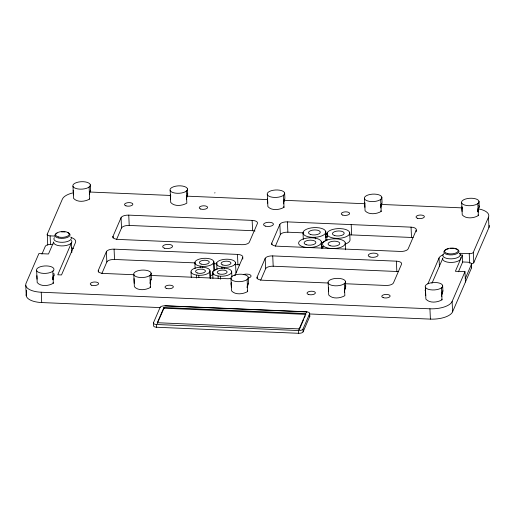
<?xml version="1.0" encoding="UTF-8"?>
<svg xmlns="http://www.w3.org/2000/svg" width="515" height="515" viewBox="0 0 515 515"><rect width="100%" height="100%" fill="white"/><g stroke="black" fill="none" stroke-linecap="round" stroke-linejoin="round"><path stroke-width="0.77" d="M157.3 322.718L299.202 328.905L305.833 313.564L163.924 307.513L157.3 322.718L157.333 323.407L163.957 308.202L305.859 314.382L305.826 313.699M248.417 283.469L247.174 287.428L247.361 284.666L248.417 283.469L248.539 282.497L248.301 277.334M441.613 294.322L441.709 292.945L442.765 291.748L442.887 290.775L442.655 285.613M73.381 194.895L73.22 190.222M89.378 194.252L90.531 189.977L90.299 184.814M134.215 283.276L134.048 278.602M150.206 282.632L151.365 278.358L151.127 273.195M187.473 188.953L187.711 194.116L186.346 199.048L186.688 199.723M209.843 271.656L209.978 270.594A9.515 4.049 -2.6 0 0 202.247 267.208L199.769 267.246A9.515 4.049 -2.6 0 0 191.155 270.864A9.515 4.049 -2.6 0 0 196.395 275.068L198.751 275.313A9.515 4.049 -2.6 0 0 209.843 271.656L210.152 278.415M214.066 271.006L213.822 261.684A9.515 4.049 -2.6 0 0 198.97 259.206A9.515 4.049 -2.6 0 0 200.238 266.158L200.309 267.658M267.729 203.174L267.568 198.5M283.862 203.863L283.52 203.187L284.885 198.256L284.647 193.093M321.212 243.144L321.373 241.87A11.414 4.86 -2.6 0 0 314.929 238.091L312.096 237.801A11.414 4.86 -2.6 0 0 298.79 242.185A11.414 4.86 -2.6 0 0 307.906 247.522A11.414 4.86 -2.6 0 0 321.212 243.144L321.431 247.96L322.931 248.018L322.853 246.415M321.431 247.96L321.373 241.87M325.615 232.935L325.776 231.66A11.414 4.86 -2.6 0 0 319.332 227.888L316.5 227.598A11.414 4.86 -2.6 0 0 303.193 231.982A11.414 4.86 -2.6 0 0 312.309 237.318L315.283 237.273A11.414 4.86 -2.6 0 0 325.615 232.935L325.931 239.816A11.414 4.86 -2.6 0 1 321.16 243.112M325.776 231.66L325.834 237.75L327.334 237.814M345.481 281.473L345.713 286.636L344.348 291.567L344.69 292.243M364.903 207.313L364.742 202.64M380.9 206.67L382.059 202.395L381.821 197.232M425.738 295.694L425.57 291.02M478.21 212.141L477.869 211.465L479.233 206.534L478.995 201.371M53.721 273.278L54.191 274.218L53.354 276.143L52.826 279.149L53.167 279.825M89.301 194.161L89.7 191.902L90.408 190.956M150.135 282.535L150.535 280.282L151.243 279.33M186.874 196.041L186.346 199.048L186.527 196.286L187.582 195.095L186.675 196.344M247.174 287.428L247.709 284.422M284.048 200.18L283.52 203.187L283.701 200.425L284.756 199.234M344.883 288.561L344.348 291.567L344.535 288.806L345.591 287.608L344.683 288.864M380.83 206.579L381.222 204.32L381.937 203.374M441.658 294.953L442.057 292.7M478.403 208.459L477.869 211.465L478.055 208.704L479.111 207.506M465.444 282.014L464.974 271.695L455.382 271.289L462.367 255.086L459.998 254.989M47.741 245.101A3.586 1.526 -2.6 0 1 47.721 244.503L47.251 234.19L62.392 199.099A19.029 8.098 -2.6 0 1 72.473 192.983M41.947 254.088L45.307 246.305A4.822 2.054 -2.6 0 1 50.927 244.458L53.006 244.548M98.365 272.004L98.294 270.414L106.38 251.68A6.605 2.813 -2.6 0 1 114.073 249.144L237.46 254.404A6.605 2.813 -2.6 0 1 242.732 257.487L242.803 259.077M112.972 236.398L121.057 217.658A6.605 2.813 -2.6 0 1 128.75 215.128L252.138 220.381A6.605 2.813 -2.6 0 1 257.41 223.465L249.331 242.205A6.47 2.755 -2.6 0 1 241.786 244.689L118.135 239.417A6.47 2.755 -2.6 0 1 112.972 236.398L113.043 237.982M101.873 273.529L106.843 262L106.38 251.68M116.551 239.507L121.521 227.978L121.057 217.658M153.496 322.718L160.133 307.326A3.805 1.622 -2.6 0 1 164.568 305.865L306.592 311.916A3.805 1.622 -2.6 0 1 309.631 313.693L309.76 316.448L303.116 331.84A3.805 1.622 -2.6 0 1 298.681 333.302L156.657 327.25A3.805 1.622 -2.6 0 1 153.618 325.467L153.496 322.718A3.805 1.622 -2.6 0 0 156.534 324.495L298.558 330.546A3.805 1.622 -2.6 0 0 302.994 329.085L309.631 313.693M234.962 275.506L242.732 257.487M257.172 278.712L257.101 277.122L265.18 258.388A6.47 2.755 -2.6 0 1 272.725 255.904L396.37 261.169A6.47 2.755 -2.6 0 1 401.539 264.195L393.454 282.928A6.605 2.813 -2.6 0 1 385.761 285.465L345.7 283.759M271.849 244.689L271.778 243.099L279.857 224.366A6.47 2.755 -2.6 0 1 287.402 221.881L411.047 227.147A6.47 2.755 -2.6 0 1 416.217 230.173L416.287 231.763M260.674 280.237L265.65 268.708L265.18 258.388M275.358 246.215L280.327 234.686L279.857 224.366M299.666 328.737L303.689 319.409M304.307 317.974L305.241 315.817M416.217 230.173L408.131 248.912A6.605 2.813 -2.6 0 1 400.438 251.442L277.051 246.189A6.605 2.813 -2.6 0 1 271.778 243.099M425.055 290.409L425.693 288.934M427.914 283.784L439.031 258.009A12.939 5.511 -2.6 0 1 443.106 254.77M458.427 271.778L462.682 261.968L462.367 255.086M309.47 313.963L430.405 319.113A19.029 8.098 -2.6 0 0 452.588 311.807L452.119 301.487L464.974 271.695M471.064 263.95A3.521 1.5 -2.6 0 0 473.794 262.656L473.324 252.337L488.484 217.195A18.901 8.047 -2.6 0 0 478.081 208.839M465.283 278.576L471.38 264.459A4.886 2.079 -2.6 0 0 467.478 262.174L462.682 261.968M452.588 311.807L471.534 267.897A4.886 2.079 -2.6 0 0 471.515 267.085M473.794 262.656L488.954 227.514A18.901 8.047 -2.6 0 0 489.224 225.403M431.937 283.34L442.623 258.755M442.089 292.14L442.887 290.775M53.154 276.446L54.069 275.19L52.826 279.149L53.354 276.143M441.4 293.627L442.765 291.748L441.522 295.707L441.864 296.382M216.68 262.875L217.446 261.839A9.515 4.049 -2.6 0 1 229.368 259.354A9.515 4.049 -2.6 0 1 235.175 264.021A9.515 4.049 -2.6 0 1 224.276 267.324L221.914 267.085A9.515 4.049 -2.6 0 1 216.68 262.875L216.982 269.628M212.837 271.785L213.603 270.748A9.515 4.049 -2.6 0 1 221.45 268.167L223.922 268.135A9.515 4.049 -2.6 0 1 231.525 272.583A9.515 4.049 -2.6 0 1 220.433 276.233L218.07 275.995A9.515 4.049 -2.6 0 1 212.837 271.785L212.94 274.038M327.115 232.999L328.036 231.756A11.414 4.86 -2.6 0 1 340.421 228.615L343.254 228.905A11.414 4.86 -2.6 0 1 349.17 234.583A11.414 4.86 -2.6 0 1 336.231 238.336L333.398 238.046A11.414 4.86 -2.6 0 1 327.115 232.999L327.295 237.009M214.601 192.951L215.038 192.803M89.353 192.147L89.7 191.902M89.121 186.984L89.668 199.022C85.072 201.726 77.321 202.653 73.536 198.339L72.995 186.301M52.775 271.225L53.322 283.263C48.732 285.96 40.981 286.894 37.196 282.581L36.649 270.536M150.187 280.527L150.535 280.282M149.949 275.364L150.496 287.402C145.906 290.1 138.155 291.033 134.37 286.72L133.823 274.675M283.469 195.262L284.016 207.3C279.42 210.004 271.675 210.931 267.89 206.618L267.343 194.58M247.123 279.503L247.67 291.542C243.08 294.239 235.329 295.172 231.544 290.859L230.997 278.815M380.875 204.564L381.222 204.32M380.643 199.402L381.19 211.44C376.6 214.143 368.849 215.07 365.064 210.757L364.517 198.719M477.817 203.541L478.364 215.579C473.774 218.276 466.024 219.21 462.238 214.897L461.691 202.852M441.471 287.782L442.018 299.82C437.428 302.517 429.677 303.451 425.892 299.131L425.345 287.093M90.196 192.037L170.529 195.455M186.597 196.144L267.736 199.601M283.804 200.284L364.942 203.74M381.01 204.423L462.148 207.88M121.521 227.978A6.605 2.813 -2.6 0 1 129.22 225.448L252.608 230.701A6.605 2.813 -2.6 0 1 254.996 231.023M280.327 234.686A6.47 2.755 -2.6 0 1 287.872 232.201L303.753 232.877M325.609 233.81L327.167 233.874M349.376 234.821L411.517 237.467A6.47 2.755 -2.6 0 1 413.127 237.634M325.995 236.475L327.501 236.54M325.931 239.816L327.424 239.881M321.592 246.685L323.098 246.749M47.251 234.19A3.586 1.526 -2.6 0 0 50.116 235.864L54.867 236.063M459.683 253.277L469.223 253.689A3.521 1.5 -2.6 0 0 473.324 252.337M106.843 262A6.605 2.813 -2.6 0 1 114.542 259.463L195.468 262.914M213.094 263.661L217.098 263.834M234.724 264.581L237.93 264.723A6.605 2.813 -2.6 0 1 239.572 264.89M265.65 268.708A6.47 2.755 -2.6 0 1 273.195 266.223L396.84 271.489A6.47 2.755 -2.6 0 1 398.449 271.656M215.65 270.002L214.195 269.944L213.822 261.684M133.971 274.74L103.457 273.439A6.47 2.755 -2.6 0 1 98.294 270.414M150.831 275.461L227.109 278.705A6.47 2.755 -2.6 0 0 231.229 278.3M328.068 283.005L262.373 280.212A6.605 2.813 -2.6 0 1 257.101 277.122M71.385 240.396A9.135 3.888 -2.6 0 1 63.821 245.842A9.135 3.888 -2.6 0 1 53.708 241.921L48.494 253.985L38.889 253.573L26.046 283.34A19.029 8.098 -2.6 0 0 41.239 292.237L429.935 308.794A19.029 8.098 -2.6 0 0 452.119 301.487M164.948 305.743L306.972 311.794M26.368 290.486L26.516 293.659A19.029 8.098 -2.6 0 0 41.709 302.556L160.242 307.603M200.238 266.158L202.595 266.403A9.515 4.049 -2.6 0 0 213.686 262.747M478.763 205.594L479.233 206.534M478.023 214.91L478.364 215.579M461.923 208.015L461.916 206.779L462.27 208.131M441.683 299.144L442.018 299.82M380.694 207.326L381.036 208.002M380.849 210.77L381.19 211.44M345.243 285.696L345.713 286.636M328.564 291.554L328.403 288.117M283.675 206.631L284.016 207.3M247.329 290.872L247.67 291.542M187.235 193.183L187.711 194.116M231.229 283.977L231.222 282.741L231.576 284.093M170.401 195.597L170.394 194.361L170.748 195.713M150 283.289L150.341 283.965M150.155 286.733L150.496 287.402M89.327 198.352L89.668 199.022M52.981 282.593L53.322 283.263M36.88 275.699L37.035 279.136M462.27 208.987L461.794 207.751L462.084 211.453M328.274 287.853L328.75 289.089M231.576 284.95L231.1 283.714L231.39 287.415M170.742 196.569L170.272 195.34L170.555 199.035M488.484 217.195L488.954 227.514M471.38 264.459L471.534 267.897M469.223 253.689L469.654 263.21M439.031 258.009L439.43 266.744M429.935 308.794L430.405 319.113M411.047 227.147L411.517 237.467M396.37 261.169L396.84 271.489M351.185 224.598L351.648 234.917M349.698 232.677L350.013 239.559A11.414 4.86 -2.6 0 1 345.082 244.129M345.295 242.887L345.61 249.769M344.297 283.643L344.844 295.681C340.254 298.378 332.503 299.312 328.718 294.998L328.171 282.954M315.283 237.273L315.354 238.883M303.032 233.256L303.309 239.372M306.592 311.916L306.625 312.605M305.53 313.519L305.556 314.208M302.994 329.085L303.116 331.84M299.324 328.77L299.357 329.458M298.887 328.911L298.919 329.6M298.558 330.546L298.681 333.302M287.402 221.881L287.872 232.201M272.725 255.904L273.195 266.223M252.138 220.381L252.608 230.701M237.46 254.404L237.93 264.723M235.497 262.611L235.967 272.931M231.653 271.521L231.911 277.076M224.276 267.324L224.34 268.824M221.914 267.085L221.984 268.585M220.433 276.233L220.568 279.233M218.07 275.995L218.173 278.242M212.701 272.847L212.953 278.403M209.978 270.594L210.32 278.1M202.595 266.403L202.665 267.903M198.751 275.313L198.854 277.559M196.395 275.068L196.53 278.074M194.87 263.017L195.121 268.572M191.02 271.926L191.277 277.482M186.295 191.123L186.842 203.161C182.246 205.865 174.495 206.792 170.716 202.479L170.169 190.441M164.24 307.5L164.272 308.189M163.802 307.648L163.834 308.337M156.534 324.495L156.657 327.25M128.75 215.128L129.22 225.448M114.073 249.144L114.542 259.463M71.836 252.492L71.398 242.971L57.77 274.791L61.51 274.952L75.486 242.552A12.939 5.511 -2.6 0 0 71.192 237.512M50.116 235.864L50.509 244.593M41.239 292.237L41.709 302.556M25.776 285.465L26.246 295.784M71.662 247.831A12.939 5.511 -2.6 0 1 73.42 248.545M70.87 237.022A8.755 3.727 -2.6 0 1 62.643 242.301A8.755 3.727 -2.6 0 1 54.365 237.653M67.832 232.632A7.609 3.238 -2.6 0 1 67.858 237.222A7.609 3.238 -2.6 0 1 57.101 237.627A7.609 3.238 -2.6 0 1 57.081 233.044M61.6 231.943A7.609 3.238 -2.6 0 1 64.967 231.975M460.558 259.225A9.135 3.888 -2.6 0 1 449.395 262.399A9.135 3.888 -2.6 0 1 442.919 257.88M460.706 257.487A9.135 3.888 -2.6 0 1 460.861 258.35M454.964 248.668A7.609 3.238 -2.6 0 1 457.204 253.567A7.609 3.238 -2.6 0 1 445.321 253.831A7.609 3.238 -2.6 0 1 448.372 248.816M450.561 248.481A7.609 3.238 -2.6 0 1 453.38 248.462M459.592 253.316A8.755 3.727 -2.6 0 1 451.275 258.852A8.755 3.727 -2.6 0 1 443.846 253.663M309.155 315.257A3.805 1.622 -2.6 0 1 309.76 316.448M243.344 274.579A4.944 2.105 -2.6 0 1 250.541 275.1A4.944 2.105 -2.6 0 1 247.779 278.145M235.065 275.023A9.515 4.049 -2.6 0 1 234.222 275.667M212.998 274.431A9.515 4.049 -2.6 0 1 210.184 275.815M323.632 241.966L322.712 243.202A11.414 4.86 -2.6 0 0 331.827 248.545A11.414 4.86 -2.6 0 0 345.134 244.161A11.414 4.86 -2.6 0 0 336.018 238.825L333.044 238.863A11.414 4.86 -2.6 0 0 323.632 241.966M89.468 186.745L88.219 187.608A8.755 3.727 -2.6 0 1 73.33 186.971L72.86 186.037A8.755 3.727 -2.6 0 1 83.185 181.698A8.755 3.727 -2.6 0 1 89.468 186.745M53.122 270.987L51.873 271.849A8.755 3.727 -2.6 0 1 36.99 271.212L36.514 270.278A8.755 3.727 -2.6 0 1 46.846 265.94A8.755 3.727 -2.6 0 1 53.122 270.987M186.642 190.885L185.394 191.747A8.755 3.727 -2.6 0 1 170.504 191.11L170.034 190.177A8.755 3.727 -2.6 0 1 180.359 185.838A8.755 3.727 -2.6 0 1 186.642 190.885M150.296 275.126L149.054 275.989A8.755 3.727 -2.6 0 1 134.164 275.351L133.688 274.418A8.755 3.727 -2.6 0 1 144.02 270.079A8.755 3.727 -2.6 0 1 150.296 275.126M283.817 195.024L282.568 195.887A8.755 3.727 -2.6 0 1 267.678 195.249L267.208 194.316A8.755 3.727 -2.6 0 1 277.534 189.977A8.755 3.727 -2.6 0 1 283.817 195.024M247.47 279.265L246.228 280.128A8.755 3.727 -2.6 0 1 231.338 279.491L230.868 278.557A8.755 3.727 -2.6 0 1 241.194 274.218A8.755 3.727 -2.6 0 1 247.47 279.265M380.991 199.163L379.742 200.026A8.755 3.727 -2.6 0 1 364.858 199.389L364.382 198.455A8.755 3.727 -2.6 0 1 374.714 194.116A8.755 3.727 -2.6 0 1 380.991 199.163M344.644 283.405L343.402 284.267A8.755 3.727 -2.6 0 1 328.512 283.63L328.042 282.696A8.755 3.727 -2.6 0 1 338.368 278.358A8.755 3.727 -2.6 0 1 344.644 283.405M478.165 203.303L476.916 204.165A8.755 3.727 -2.6 0 1 462.032 203.528L461.556 202.595A8.755 3.727 -2.6 0 1 471.888 198.256A8.755 3.727 -2.6 0 1 478.165 203.303M441.819 287.544L440.576 288.406A8.755 3.727 -2.6 0 1 425.686 287.769L425.216 286.836A8.755 3.727 -2.6 0 1 435.542 282.497A8.755 3.727 -2.6 0 1 441.819 287.544M58.388 236.945A6.85 2.916 -2.6 0 0 69.242 234.512A6.85 2.916 -2.6 0 0 59.689 231.872A6.85 2.916 -2.6 0 0 58.388 236.945M447.767 253.592A6.85 2.916 -2.6 0 0 458.234 250.831A6.85 2.916 -2.6 0 0 448.185 248.526A6.85 2.916 -2.6 0 0 447.767 253.592M166.461 288.419A4.184 1.783 -2.6 0 0 173.291 287.138A4.184 1.783 -2.6 0 0 167.793 285.329A4.184 1.783 -2.6 0 0 166.461 288.419M342.733 215.09A4.184 1.783 -2.6 0 0 349.563 213.809A4.184 1.783 -2.6 0 0 344.065 212A4.184 1.783 -2.6 0 0 342.733 215.09M308.485 294.471A4.184 1.783 -2.6 0 0 315.315 293.19A4.184 1.783 -2.6 0 0 309.818 291.381A4.184 1.783 -2.6 0 0 308.485 294.471M200.708 209.039A4.184 1.783 -2.6 0 0 207.539 207.757A4.184 1.783 -2.6 0 0 202.041 205.949A4.184 1.783 -2.6 0 0 200.708 209.039M125.956 205.852A4.184 1.783 -2.6 0 0 132.793 204.571A4.184 1.783 -2.6 0 0 127.289 202.768A4.184 1.783 -2.6 0 0 125.956 205.852M417.485 218.27A4.184 1.783 -2.6 0 0 424.315 216.989A4.184 1.783 -2.6 0 0 418.811 215.186A4.184 1.783 -2.6 0 0 417.485 218.27M91.709 285.233A4.184 1.783 -2.6 0 0 98.545 283.952A4.184 1.783 -2.6 0 0 93.041 282.149A4.184 1.783 -2.6 0 0 91.709 285.233M383.231 297.651A4.184 1.783 -2.6 0 0 390.067 296.37A4.184 1.783 -2.6 0 0 384.563 294.567A4.184 1.783 -2.6 0 0 383.231 297.651M164.401 248.198A4.944 2.105 -2.6 0 0 172.474 246.685A4.944 2.105 -2.6 0 0 165.978 244.548A4.944 2.105 -2.6 0 0 164.401 248.198M265.283 226.098A4.944 2.105 -2.6 0 0 273.362 224.585A4.944 2.105 -2.6 0 0 266.86 222.448A4.944 2.105 -2.6 0 0 265.283 226.098M197.284 272.982A4.944 2.105 -2.6 0 0 205.356 271.469A4.944 2.105 -2.6 0 0 198.861 269.332A4.944 2.105 -2.6 0 0 197.284 272.982M201.127 264.073A4.944 2.105 -2.6 0 0 209.206 262.56A4.944 2.105 -2.6 0 0 202.704 260.423A4.944 2.105 -2.6 0 0 201.127 264.073M222.808 264.993A4.944 2.105 -2.6 0 0 230.881 263.48A4.944 2.105 -2.6 0 0 224.379 261.35A4.944 2.105 -2.6 0 0 222.808 264.993M218.959 273.903A4.944 2.105 -2.6 0 0 227.038 272.39A4.944 2.105 -2.6 0 0 220.536 270.259A4.944 2.105 -2.6 0 0 218.959 273.903M369.963 256.953A4.944 2.105 -2.6 0 0 378.036 255.44A4.944 2.105 -2.6 0 0 371.534 253.303A4.944 2.105 -2.6 0 0 369.963 256.953M310.571 234.512A5.897 2.511 -2.6 0 0 320.201 232.703A5.897 2.511 -2.6 0 0 312.444 230.16A5.897 2.511 -2.6 0 0 310.571 234.512M330.089 245.732A5.897 2.511 -2.6 0 0 339.713 243.93A5.897 2.511 -2.6 0 0 331.963 241.387A5.897 2.511 -2.6 0 0 330.089 245.732M334.493 235.529A5.897 2.511 -2.6 0 0 344.117 233.726A5.897 2.511 -2.6 0 0 336.366 231.177A5.897 2.511 -2.6 0 0 334.493 235.529M306.168 244.715A5.897 2.511 -2.6 0 0 315.792 242.913A5.897 2.511 -2.6 0 0 308.041 240.363A5.897 2.511 -2.6 0 0 306.168 244.715"/></g></svg>
